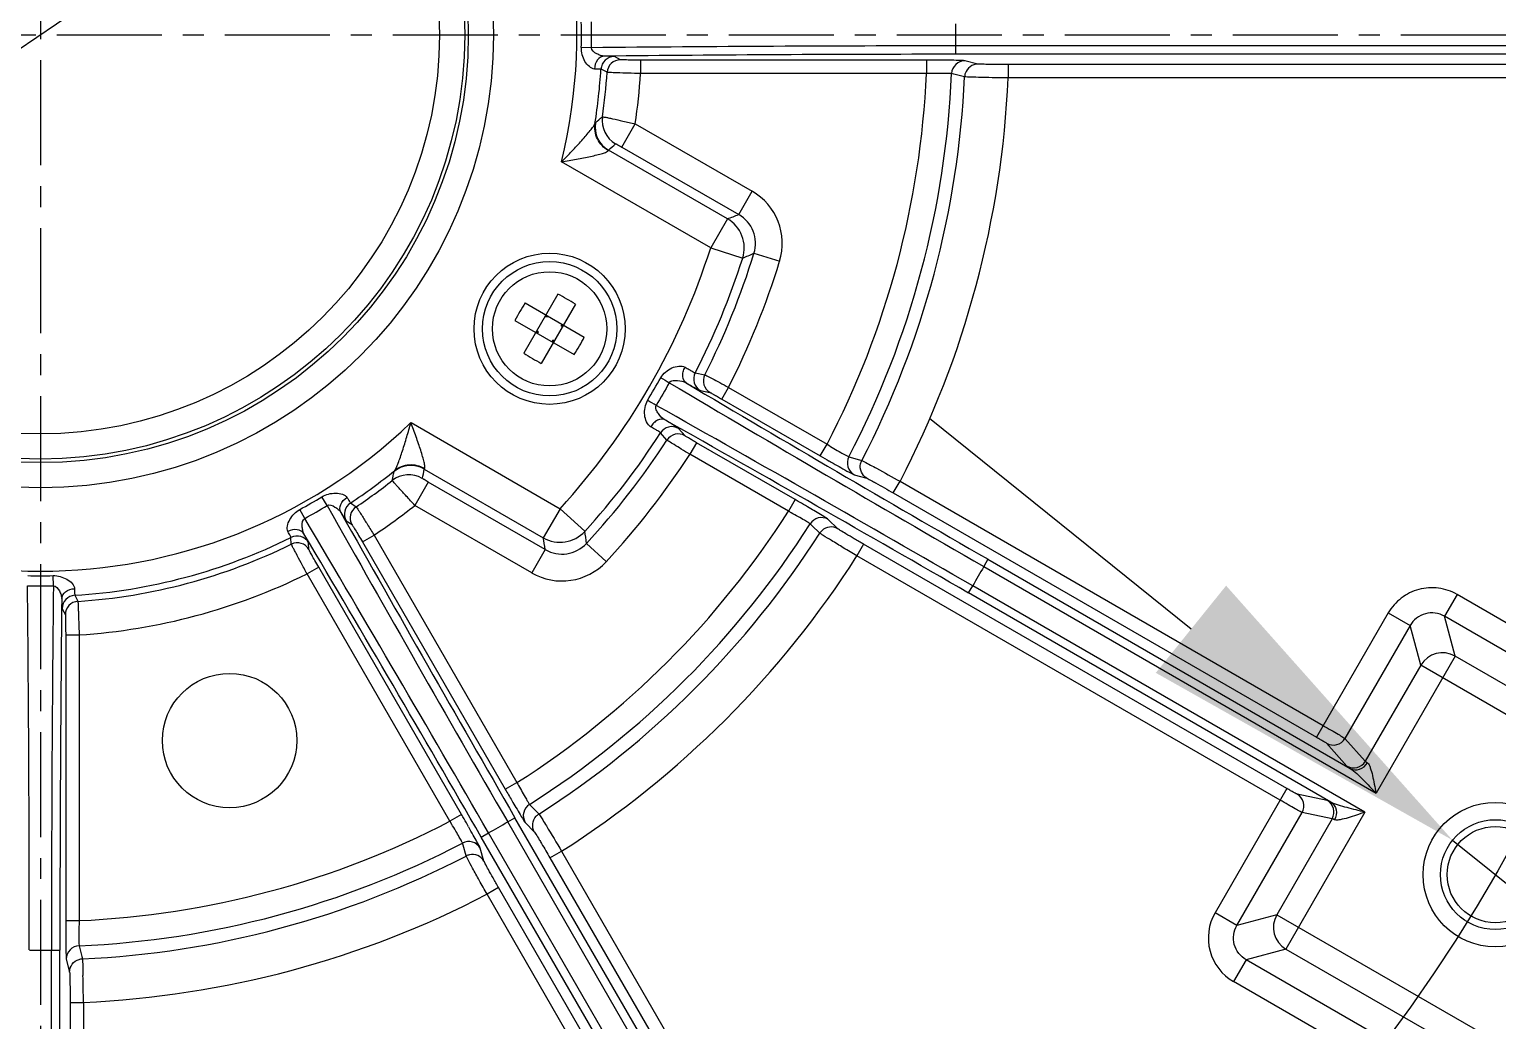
# Model space of a CAD drawing. Header units: millimetres. Extents: x -6 to 705, y -10 to 538.
# Drawn here: x 506.8 to 524.28, y 408.85 to 420.65 of the extents above; entities that cross this region are included whole.
import ezdxf

# ---------------------------------------------------------------- set-up
doc = ezdxf.new("R2010")
doc.units = ezdxf.units.MM
doc.linetypes.add('CENTER', pattern=[2, 1.25, -0.25, 0.25, -0.25])
doc.layers.add('02___PRT_ALL_AXES', color=7, linetype='Continuous')
doc.layers.add('3_ALL_AXES', color=7, linetype='Continuous')
doc.layers.add('\\M+5D6D0\\M+5D0C4\\M+5CFDF\\M+5B2E3', color=7, linetype='CENTER', lineweight=25)
doc.layers.add('\\M+5D7DC\\M+5C4DA\\M+5BFF2\\M+5CFDF', color=7, linetype='Continuous', lineweight=50)

msp = doc.modelspace()

# ---------------------------------------------------------------- linework, layer by layer
at = {"color": 0, "linetype": 'Continuous', "lineweight": -3}
for p, q in [((513.49, 420.431), (513.37, 420.433)), ((527.952, 420.453), (517.828, 420.453)), ((517.828, 420.353), (517.828, 420.453)), ((513.836, 420.288), (513.763, 420.325)), ((517.478, 420.284), (514.076, 420.284)), ((514.076, 420.284), (514.076, 420.124)), ((517.478, 420.284), (517.478, 420.124)), ((527.689, 420.353), (517.828, 420.353)), ((518.092, 420.237), (517.937, 420.276)), ((527.271, 420.232), (518.451, 420.232)), ((518.451, 420.232), (518.451, 420.072)), ((513.676, 420.139), (513.604, 420.175)), ((517.478, 420.124), (514.076, 420.124)), ((517.804, 420.117), (517.778, 420.123)), ((517.933, 420.085), (517.804, 420.117)), ((527.271, 420.072), (518.451, 420.072)), ((513.533, 419.53), (513.537, 419.538)), ((513.852, 419.249), (514.012, 419.525)), ((514.012, 419.525), (515.403, 418.722)), ((513.691, 419.207), (513.693, 419.212)), ((515.11, 418.394), (513.693, 419.212)), ((513.852, 419.249), (515.243, 418.446)), ((514.91, 418.048), (513.135, 419.073)), ((515.243, 418.446), (515.403, 418.722)), ((515.11, 418.394), (514.91, 418.048)), ((514.91, 418.048), (515.291, 417.927)), ((515.425, 417.983), (515.731, 417.889)), ((513.092, 417.497), (512.685, 416.792)), ((512.7, 417.392), (513.405, 416.985)), ((513.3, 417.377), (512.893, 416.672)), ((512.956, 417.221), (512.949, 417.248)), ((512.58, 417.184), (513.285, 416.777)), ((512.956, 417.221), (512.939, 417.231)), ((512.966, 417.238), (512.956, 417.221)), ((513.139, 417.138), (513.129, 417.121)), ((513.129, 417.121), (513.156, 417.128)), ((513.146, 417.111), (513.129, 417.121)), ((512.856, 417.048), (512.829, 417.04)), ((512.856, 417.048), (512.839, 417.058)), ((512.856, 417.048), (512.846, 417.03)), ((513.029, 416.948), (513.019, 416.93)), ((513.046, 416.938), (513.029, 416.948)), ((513.029, 416.948), (513.036, 416.92)), ((514.726, 416.561), (514.839, 416.537)), ((515.041, 416.248), (515.121, 416.387)), ((515.121, 416.387), (516.295, 415.709)), ((514.788, 416.349), (514.901, 416.326)), ((515.041, 416.248), (516.215, 415.57)), ((511.342, 415.967), (513.118, 414.941)), ((514.604, 415.81), (514.527, 415.897)), ((514.389, 415.759), (514.313, 415.845)), ((514.741, 415.728), (514.661, 415.59)), ((515.915, 415.05), (514.741, 415.728)), ((516.215, 415.57), (516.295, 415.709)), ((515.835, 414.912), (514.661, 415.59)), ((516.55, 415.562), (516.555, 415.56)), ((516.555, 415.56), (516.683, 415.523)), ((516.683, 415.523), (516.709, 415.516)), ((511.139, 415.386), (511.144, 415.393)), ((511.5, 415.414), (511.503, 415.418)), ((511.5, 415.414), (512.917, 414.596)), ((516.609, 415.351), (516.617, 415.347)), ((516.617, 415.347), (516.77, 415.304)), ((511.548, 415.258), (511.388, 414.981)), ((512.939, 414.455), (511.548, 415.258)), ((517.084, 415.129), (517.164, 415.268)), ((517.164, 415.268), (522.202, 412.359)), ((510.343, 414.98), (510.281, 415.083)), ((510.621, 415.01), (510.689, 414.965)), ((512.779, 414.178), (511.388, 414.981)), ((515.915, 415.05), (515.835, 414.912)), ((517.084, 415.129), (522.122, 412.221)), ((510.077, 414.826), (510.019, 414.932)), ((513.117, 414.942), (512.917, 414.596)), ((513.412, 414.673), (513.117, 414.942)), ((516.309, 414.814), (516.3, 414.821)), ((516.423, 414.703), (516.309, 414.814)), ((510.571, 414.796), (510.64, 414.752)), ((510.763, 414.546), (510.902, 414.626)), ((510.902, 414.626), (512.603, 411.68)), ((516.113, 414.743), (516.094, 414.761)), ((516.209, 414.65), (516.113, 414.743)), ((509.917, 414.519), (509.913, 414.6)), ((510.126, 414.456), (510.122, 414.537)), ((510.763, 414.546), (512.464, 411.6)), ((512.939, 414.455), (512.779, 414.178)), ((513.431, 414.529), (513.664, 414.311)), ((516.731, 414.518), (516.651, 414.38)), ((521.769, 411.61), (516.731, 414.518)), ((521.69, 411.471), (516.651, 414.38)), ((518.211, 414.339), (518.161, 414.252)), ((518.211, 414.339), (522.524, 411.849)), ((507.084, 414.025), (507.081, 414.145)), ((510.243, 414.246), (510.104, 414.166)), ((511.806, 411.219), (510.104, 414.166)), ((511.944, 411.299), (510.243, 414.246)), ((518.161, 414.252), (522.831, 411.556)), ((517.979, 413.938), (518.029, 414.024)), ((522.293, 411.447), (517.979, 413.938)), ((522.699, 411.328), (518.029, 414.024)), ((507.189, 413.751), (507.227, 413.679)), ((507.34, 413.911), (507.376, 413.839)), ((523.796, 413.92), (523.646, 413.661)), ((525.731, 412.803), (523.796, 413.92)), ((522.977, 413.701), (522.122, 412.221)), ((522.977, 413.701), (523.236, 413.551)), ((525.581, 412.544), (523.645, 413.661)), ((523.773, 413.187), (523.645, 413.661)), ((507.231, 413.439), (507.391, 413.439)), ((507.231, 413.439), (507.231, 410.036)), ((507.391, 413.44), (507.391, 410.036)), ((523.236, 413.551), (522.461, 412.207)), ((523.363, 413.077), (523.236, 413.551)), ((523.363, 413.077), (522.703, 411.934)), ((523.773, 413.187), (522.831, 411.556)), ((525.933, 411.594), (523.363, 413.077)), ((525.68, 412.086), (523.773, 413.187)), ((522.461, 412.207), (522.703, 411.934)), ((522.242, 412.149), (522.485, 411.875)), ((512.464, 411.6), (512.603, 411.68)), ((512.603, 411.68), (512.612, 411.663)), ((521.769, 411.61), (520.915, 410.129)), ((522.25, 411.468), (521.892, 411.542)), ((512.75, 411.425), (512.753, 411.421)), ((512.753, 411.421), (512.846, 411.325)), ((512.846, 411.325), (512.864, 411.306)), ((521.174, 409.979), (521.95, 411.323)), ((522.699, 411.328), (521.758, 409.697)), ((522.308, 411.25), (521.95, 411.323)), ((511.944, 411.299), (511.806, 411.219)), ((512.493, 411.212), (512.58, 411.262)), ((517.555, 402.445), (512.493, 411.212)), ((517.51, 402.723), (512.58, 411.262)), ((512.695, 411.212), (512.7, 411.206)), ((512.7, 411.206), (512.812, 411.091)), ((522.308, 411.25), (521.648, 410.106)), ((511.962, 410.934), (511.955, 410.96)), ((512.179, 411.03), (512.265, 411.08)), ((517.109, 402.491), (512.179, 411.03)), ((517.327, 402.313), (512.265, 411.08)), ((511.999, 410.806), (511.962, 410.934)), ((512.211, 410.744), (512.167, 410.898)), ((512.996, 410.783), (513.135, 410.863)), ((512.996, 410.783), (517.406, 403.145)), ((513.135, 410.863), (517.545, 403.225)), ((512.385, 410.43), (512.247, 410.35)), ((516.795, 402.792), (512.385, 410.43)), ((516.657, 402.712), (512.247, 410.35)), ((521.174, 409.979), (520.915, 410.129)), ((521.648, 410.106), (521.174, 409.979)), ((521.648, 410.106), (524.218, 408.623)), ((507.231, 410.036), (507.391, 410.036)), ((507.39, 409.742), (507.391, 409.737)), ((507.391, 409.737), (507.424, 409.608)), ((507.062, 409.686), (507.162, 409.686)), ((507.062, 399.562), (507.062, 409.686)), ((507.162, 399.826), (507.162, 409.686)), ((507.237, 409.585), (507.238, 409.577)), ((507.238, 409.577), (507.277, 409.422)), ((507.424, 409.608), (507.43, 409.582)), ((521.284, 409.57), (521.134, 409.311)), ((521.758, 409.697), (521.284, 409.57)), ((523.219, 408.453), (521.284, 409.57)), ((521.758, 409.697), (523.666, 408.596)), ((523.069, 408.193), (521.134, 409.311)), ((507.283, 409.063), (507.443, 409.063)), ((507.283, 409.063), (507.283, 400.244)), ((507.443, 409.063), (507.443, 400.244))]:
    msp.add_line(p, q, dxfattribs=at)
for centre, radius in [((506.93, 420.584), 5.394), ((506.93, 420.584), 5.094), ((506.93, 420.584), 5.051), ((506.93, 420.584), 4.751), ((512.992, 417.084), 0.8), ((512.992, 417.084), 0.68), ((524.251, 410.584), 0.86), ((524.251, 410.584), 0.654), ((524.251, 410.584), 0.573)]:
    msp.add_circle(centre, radius, dxfattribs=at)
for centre, radius, start, end in [((506.93, 420.584), 6.386, 346.3071, 73.6929), ((506.93, 420.584), 6.441, 358.6569, 1.3431), ((506.93, 420.584), 6.562, 358.6569, 1.3431), ((506.93, 420.584), 10.899, 359.3075, 0.6925), ((517.709, 17.59), 402.863, 89.98302, 90.60003), ((513.763, 420.165), 0.16, 90.0357, 176.4825), ((517.77, 37.966), 382.387, 89.99127, 90.61825), ((513.836, 420.128), 0.16, 90.0357, 176.2115), ((517.478, 394.19), 26.094, 89.8713, 90.0004), ((517.481, 395.313), 24.971, 89.7423, 89.8721), ((517.938, 420.117), 0.16, 90.1271, 177.5755), ((506.93, 420.584), 6.686, 350.9312, 356.4905), ((506.93, 420.584), 6.761, 351.7147, 356.2192), ((506.93, 420.584), 7.16, 351.4949, 356.3136), ((506.93, 420.584), 10.558, 332.4991, 357.5009), ((506.93, 420.584), 10.857, 332.4338, 357.5662), ((506.93, 420.584), 11.014, 332.6002, 357.3999), ((506.93, 420.584), 11.533, 332.5482, 357.4518), ((517.724, 409.533), 10.594, 91.1218, 91.3276), ((513.853, 419.489), 0.32, 171.1017, 239.9658), ((506.42, 427.892), 10.974, 310.4305, 311.0045), ((513.937, 419.565), 0.32, 171.8116, 239.9673), ((506.017, 427.813), 11.528, 311.7473, 312.3088), ((515.043, 418.1), 0.719, 342.9557, 60.0167), ((505.36, 443.552), 26.982, 291.1837, 291.487), ((515.045, 418.1), 0.398, 342.8277, 60.1447), ((506.93, 420.584), 8.373, 317.6362, 342.3663), ((506.93, 420.584), 8.884, 332.901, 342.9724), ((504.045, 445.085), 29.394, 292.4931, 292.7766), ((506.93, 420.584), 8.773, 332.6988, 342.3659), ((506.93, 420.584), 9.204, 332.8671, 342.9724), ((511.528, 414.548), 3.338, 57.94, 62.06), ((515.526, 415.622), 3.335, 149.9986, 152.0608), ((515.526, 415.622), 3.335, 147.9392, 150.0014), ((510.459, 418.547), 3.335, 329.9986, 332.0608), ((514.457, 419.621), 3.338, 237.94, 242.06), ((510.459, 418.547), 3.335, 327.9392, 330.0014), ((514.868, 416.487), 0.16, 152.7029, 239.9226), ((463.446, 445.692), 58.649, 329.84623, 330.15097), ((550.924, 395.182), 42.246, 149.7864, 150.2086), ((533.173, 448.836), 37.432, 239.7489, 239.9288), ((694.598, 720.291), 353.255, 239.33228, 240.03578), ((692.615, 716.884), 349.213, 239.35554, 240.0385), ((514.982, 416.464), 0.16, 152.9047, 239.9228), ((495.865, 384.225), 36.865, 60.0645, 60.2472), ((322.818, 75.941), 390.394, 59.99759, 60.63417), ((506.93, 420.584), 6.386, 226.3071, 313.6929), ((514.447, 415.759), 0.16, 60.0773, 147.297), ((326.552, 82.491), 382.755, 59.9914, 60.61451), ((506.93, 420.584), 8.773, 317.6341, 327.3012), ((506.93, 420.584), 8.884, 317.0276, 327.099), ((514.524, 415.672), 0.16, 60.0772, 147.0953), ((506.93, 420.584), 9.204, 317.0276, 327.1329), ((528.953, 437.631), 25.474, 239.9976, 240.273), ((516.697, 415.486), 0.16, 152.4244, 239.8727), ((506.93, 420.584), 6.686, 303.5095, 309.0688), ((500.347, 417.372), 10.974, 348.9956, 349.5695), ((511.317, 415.026), 0.32, 60.0327, 128.1882), ((511.341, 415.137), 0.32, 60.0457, 128.9252), ((500.214, 417.761), 11.528, 347.6912, 348.2527), ((506.93, 420.584), 6.761, 303.7808, 308.2854), ((506.93, 420.584), 6.441, 298.6569, 301.3431), ((506.93, 420.584), 6.562, 298.6569, 301.3431), ((861.318, 612.744), 402.857, 209.39996, 210.01697), ((510.71, 414.876), 0.16, 123.5175, 209.9642), ((506.93, 420.584), 7.16, 303.6864, 308.5051), ((502.868, 392.452), 26.094, 59.8713, 60.0004), ((504.219, 394.774), 23.407, 59.6045, 59.8776), ((163.316, 209.752), 402.863, 29.98302, 30.60003), ((843.718, 602.512), 382.399, 209.38177, 210.00872), ((510.778, 414.832), 0.16, 123.7884, 209.9643), ((506.93, 420.584), 10.558, 302.4991, 327.5009), ((510.752, 405.617), 10.594, 61.1218, 61.3276), ((516.229, 414.676), 0.16, 60.1271, 147.5755), ((180.993, 219.887), 382.387, 29.99127, 30.61825), ((506.93, 420.584), 10.857, 302.4338, 327.5662), ((506.93, 420.584), 11.014, 302.6002, 327.3999), ((513.117, 414.943), 0.401, 240.131, 317.5031), ((484.27, 410.833), 29.394, 7.2234, 7.5069), ((506.93, 420.584), 6.686, 273.5095, 296.4905), ((506.93, 420.584), 6.761, 273.7808, 296.2193), ((509.984, 414.457), 0.16, 30.0357, 116.4825), ((509.988, 414.376), 0.16, 30.0357, 116.2115), ((486.254, 410.461), 26.982, 8.513, 8.8163), ((513.139, 414.799), 0.398, 239.8553, 317.1723), ((513.138, 414.8), 0.719, 239.9834, 317.0442), ((506.93, 420.584), 11.533, 302.5482, 327.4518), ((506.93, 420.584), 6.441, 268.6569, 271.3431), ((506.93, 420.584), 7.16, 273.6869, 296.3136), ((529.737, 407.416), 13.444, 149.4374, 150.5602), ((103.935, 409.806), 402.863, 359.98302, 0.60003), ((506.93, 420.584), 6.562, 268.6569, 271.3431), ((909.919, 409.806), 402.857, 179.39996, 180.01697), ((889.561, 409.744), 382.399, 179.38177, 180.00872), ((507.349, 413.751), 0.16, 93.5175, 179.9642), ((507.387, 413.679), 0.16, 93.7884, 179.9643), ((523.623, 412.926), 0.3, 60.1715, 149.8285), ((522.322, 412.287), 0.16, 240.0804, 329.9895), ((522.565, 412.014), 0.16, 240.0803, 329.9895), ((534.452, 424.294), 25.389, 209.9984, 210.35), ((521.812, 411.403), 0.16, 330.0105, 59.9196), ((512.839, 411.286), 0.16, 122.4244, 209.8727), ((522.17, 411.33), 0.16, 330.0105, 59.9196), ((506.93, 420.584), 10.558, 272.4991, 297.5009), ((502.756, 405.711), 10.594, 31.1218, 31.3276), ((489.346, 398.252), 26.094, 29.8713, 30.0004), ((491.677, 399.588), 23.407, 29.6045, 29.8776), ((506.93, 420.584), 10.899, 299.3075, 300.6925), ((506.93, 420.584), 10.857, 272.4338, 297.5662), ((512.029, 410.818), 0.16, 30.1271, 117.5755), ((506.93, 420.584), 11.014, 272.6002, 297.3999), ((506.93, 420.584), 11.533, 272.5482, 297.4518), ((521.433, 409.829), 0.599, 149.9714, 240.0285), ((521.909, 409.957), 0.3, 150.1715, 239.8285), ((532.095, 410.035), 24.864, 179.9969, 180.4343), ((507.398, 409.577), 0.16, 92.4244, 179.8727), ((506.93, 420.584), 10.899, 269.3075, 270.6925), ((475.643, 408.649), 31.802, 0.7465, 1.3185)]:
    msp.add_arc(centre, radius, start, end, dxfattribs=at)
for points, knots in [([(513.526, 420.178), (513.504, 420.178), (513.457, 420.207), (513.41, 420.268), (513.376, 420.347), (513.369, 420.405), (513.37, 420.433)], [0, 0, 0, 0, 0.209391, 0.464032, 0.730829, 1, 1, 1, 1]), ([(513.644, 420.33), (513.629, 420.331), (513.597, 420.339), (513.541, 420.362), (513.488, 420.399), (513.49, 420.431)], [0, 0, 0, 0, 0.240755, 0.500551, 1, 1, 1, 1]), ([(513.644, 420.33), (513.613, 420.33), (513.546, 420.287), (513.528, 420.216), (513.526, 420.178)], [0, 0, 0, 0, 0.449146, 1, 1, 1, 1]), ([(513.763, 420.325), (513.76, 420.327), (513.749, 420.326), (513.726, 420.329), (513.689, 420.329), (513.66, 420.33), (513.644, 420.33)], [0, 0, 0, 0, 0.083007, 0.281722, 0.590589, 1, 1, 1, 1]), ([(514.076, 420.284), (514.046, 420.284), (513.99, 420.284), (513.925, 420.285), (513.881, 420.286), (513.859, 420.286), (513.845, 420.287), (513.837, 420.287), (513.836, 420.288)], [0, 0, 0, 0, 0.374239, 0.694467, 0.819198, 0.913821, 0.974824, 1, 1, 1, 1]), ([(517.937, 420.276), (517.927, 420.279), (517.891, 420.278), (517.821, 420.282), (517.717, 420.283), (517.637, 420.283), (517.594, 420.284)], [0, 0, 0, 0, 0.09303, 0.305889, 0.61828, 1, 1, 1, 1]), ([(518.092, 420.237), (518.059, 420.237), (517.991, 420.215), (517.95, 420.156), (517.94, 420.125)], [0, 0, 0, 0, 0.499438, 1, 1, 1, 1]), ([(518.451, 420.232), (518.407, 420.232), (518.326, 420.232), (518.217, 420.233), (518.145, 420.234), (518.107, 420.236), (518.096, 420.237), (518.092, 420.237)], [0, 0, 0, 0, 0.367048, 0.683244, 0.904563, 0.969291, 1, 1, 1, 1]), ([(513.604, 420.175), (513.602, 420.176), (513.594, 420.176), (513.579, 420.178), (513.555, 420.177), (513.537, 420.178), (513.526, 420.178)], [0, 0, 0, 0, 0.083272, 0.281857, 0.590631, 1, 1, 1, 1]), ([(514.076, 420.124), (514.026, 420.125), (513.933, 420.128), (513.824, 420.131), (513.752, 420.134), (513.715, 420.136), (513.691, 420.138), (513.679, 420.138), (513.676, 420.139)], [0, 0, 0, 0, 0.374364, 0.69458, 0.819275, 0.913875, 0.974867, 1, 1, 1, 1]), ([(517.778, 420.123), (517.775, 420.124), (517.767, 420.125), (517.74, 420.126), (517.688, 420.126), (517.609, 420.126), (517.549, 420.125), (517.516, 420.125)], [0, 0, 0, 0, 0.030645, 0.093892, 0.310463, 0.624742, 1, 1, 1, 1]), ([(518.451, 420.072), (518.388, 420.072), (518.27, 420.074), (518.113, 420.078), (518.009, 420.08), (517.955, 420.083), (517.938, 420.084), (517.933, 420.085)], [0, 0, 0, 0, 0.367101, 0.6833, 0.904605, 0.969329, 1, 1, 1, 1]), ([(513.135, 419.073), (513.176, 419.115), (513.257, 419.2), (513.355, 419.305), (513.427, 419.386), (513.474, 419.441), (513.51, 419.488), (513.529, 419.517), (513.533, 419.53)], [0, 0, 0, 0, 0.292318, 0.575554, 0.708594, 0.83024, 0.931988, 1, 1, 1, 1]), ([(513.691, 419.207), (513.636, 419.238), (513.543, 419.335), (513.523, 419.469), (513.533, 419.53)], [0, 0, 0, 0, 0.502101, 1, 1, 1, 1]), ([(513.62, 419.61), (513.624, 419.61), (513.635, 419.607), (513.658, 419.604), (513.695, 419.596), (513.766, 419.581), (513.872, 419.557), (513.963, 419.537), (514.012, 419.525)], [0, 0, 0, 0, 0.024961, 0.085727, 0.180101, 0.304634, 0.624866, 1, 1, 1, 1]), ([(513.135, 419.073), (513.194, 419.082), (513.281, 419.098), (513.396, 419.12), (513.477, 419.136), (513.552, 419.154), (513.616, 419.171), (513.66, 419.185), (513.683, 419.197), (513.69, 419.204), (513.691, 419.207)], [0, 0, 0, 0, 0.310852, 0.462372, 0.608128, 0.744006, 0.862971, 0.953024, 0.982322, 1, 1, 1, 1]), ([(513.777, 419.287), (513.777, 419.288), (513.78, 419.286), (513.785, 419.285), (513.792, 419.281), (513.806, 419.274), (513.826, 419.263), (513.843, 419.254), (513.852, 419.249)], [0, 0, 0, 0, 0.024932, 0.087228, 0.184485, 0.31183, 0.632516, 1, 1, 1, 1]), ([(515.291, 417.927), (515.318, 418.011), (515.312, 418.204), (515.186, 418.349), (515.11, 418.394)], [0, 0, 0, 0, 0.500007, 1, 1, 1, 1]), ([(514.315, 416.501), (514.345, 416.552), (514.418, 416.613), (514.526, 416.644), (514.583, 416.638), (514.604, 416.626)], [0, 0, 0, 0, 0.524376, 0.77828, 1, 1, 1, 1]), ([(514.617, 416.439), (514.593, 416.454), (514.572, 416.506), (514.581, 416.572), (514.595, 416.608), (514.604, 416.626)], [0, 0, 0, 0, 0.427029, 0.701573, 1, 1, 1, 1]), ([(514.604, 416.626), (514.62, 416.617), (514.649, 416.601), (514.685, 416.58), (514.71, 416.568), (514.722, 416.561), (514.726, 416.561)], [0, 0, 0, 0, 0.40057, 0.708577, 0.910809, 1, 1, 1, 1]), ([(514.417, 416.442), (514.425, 416.457), (514.464, 416.471), (514.532, 416.468), (514.587, 416.457), (514.617, 416.439)], [0, 0, 0, 0, 0.246329, 0.499204, 1, 1, 1, 1]), ([(514.617, 416.439), (514.64, 416.427), (514.68, 416.405), (514.731, 416.376), (514.765, 416.36), (514.782, 416.35), (514.788, 416.349)], [0, 0, 0, 0, 0.40055, 0.708553, 0.910913, 1, 1, 1, 1]), ([(514.839, 416.537), (514.848, 416.534), (514.877, 416.517), (514.937, 416.487), (515.022, 416.441), (515.086, 416.406), (515.121, 416.387)], [0, 0, 0, 0, 0.090432, 0.310285, 0.628447, 1, 1, 1, 1]), ([(514.195, 415.918), (514.174, 415.93), (514.141, 415.977), (514.113, 416.086), (514.129, 416.18), (514.159, 416.231)], [0, 0, 0, 0, 0.221001, 0.474832, 1, 1, 1, 1]), ([(514.901, 416.326), (514.906, 416.325), (514.92, 416.316), (514.95, 416.301), (514.992, 416.276), (515.024, 416.258), (515.041, 416.248)], [0, 0, 0, 0, 0.090444, 0.310332, 0.628513, 1, 1, 1, 1]), ([(514.364, 416), (514.333, 416.018), (514.296, 416.059), (514.259, 416.117), (514.252, 416.157), (514.261, 416.172)], [0, 0, 0, 0, 0.499386, 0.751848, 1, 1, 1, 1]), ([(511.144, 415.393), (511.154, 415.403), (511.17, 415.435), (511.192, 415.489), (511.216, 415.557), (511.251, 415.661), (511.293, 415.798), (511.325, 415.91), (511.342, 415.967)], [0, 0, 0, 0, 0.068039, 0.169833, 0.291507, 0.42455, 0.707745, 1, 1, 1, 1]), ([(511.503, 415.418), (511.506, 415.421), (511.508, 415.43), (511.507, 415.456), (511.497, 415.501), (511.48, 415.565), (511.458, 415.639), (511.431, 415.717), (511.393, 415.828), (511.363, 415.911), (511.342, 415.967)], [0, 0, 0, 0, 0.017685, 0.047008, 0.137121, 0.256128, 0.39202, 0.537759, 0.68924, 1, 1, 1, 1]), ([(514.364, 416), (514.339, 416.014), (514.283, 416.006), (514.231, 415.965), (514.206, 415.935), (514.195, 415.918)], [0, 0, 0, 0, 0.427038, 0.701582, 1, 1, 1, 1]), ([(514.313, 415.845), (514.31, 415.849), (514.298, 415.855), (514.276, 415.871), (514.239, 415.892), (514.211, 415.909), (514.195, 415.918)], [0, 0, 0, 0, 0.089341, 0.291814, 0.599509, 1, 1, 1, 1]), ([(514.527, 415.897), (514.523, 415.902), (514.507, 415.911), (514.475, 415.933), (514.425, 415.963), (514.386, 415.987), (514.364, 416)], [0, 0, 0, 0, 0.089202, 0.291731, 0.59948, 1, 1, 1, 1]), ([(514.661, 415.59), (514.627, 415.61), (514.565, 415.649), (514.482, 415.699), (514.426, 415.736), (514.397, 415.752), (514.389, 415.759)], [0, 0, 0, 0, 0.370545, 0.6887, 0.909124, 1, 1, 1, 1]), ([(514.741, 415.728), (514.724, 415.738), (514.692, 415.757), (514.65, 415.781), (514.622, 415.799), (514.607, 415.807), (514.604, 415.81)], [0, 0, 0, 0, 0.370464, 0.688634, 0.909069, 1, 1, 1, 1]), ([(516.295, 415.709), (516.349, 415.676), (516.423, 415.632), (516.508, 415.584), (516.539, 415.567), (516.55, 415.562)], [0, 0, 0, 0, 0.645536, 0.873632, 1, 1, 1, 1]), ([(516.322, 415.51), (516.383, 415.474), (516.479, 415.421), (516.574, 415.367), (516.609, 415.351)], [0, 0, 0, 0, 0.650993, 1, 1, 1, 1]), ([(516.709, 415.516), (516.72, 415.512), (516.753, 415.492), (516.788, 415.475), (516.812, 415.462)], [0, 0, 0, 0, 0.304329, 1, 1, 1, 1]), ([(511.503, 415.418), (511.449, 415.45), (511.318, 415.482), (511.193, 415.433), (511.144, 415.393)], [0, 0, 0, 0, 0.502103, 1, 1, 1, 1]), ([(516.77, 415.304), (516.741, 415.32), (516.693, 415.374), (516.687, 415.445), (516.695, 415.478)], [0, 0, 0, 0, 0.499438, 1, 1, 1, 1]), ([(516.812, 415.462), (516.836, 415.449), (516.954, 415.385), (517.071, 415.32), (517.164, 415.268)], [0, 0, 0, 0, 0.203889, 1, 1, 1, 1]), ([(511.388, 414.981), (511.354, 415.018), (511.291, 415.086), (511.217, 415.166), (511.169, 415.22), (511.144, 415.248), (511.129, 415.266), (511.12, 415.275), (511.119, 415.278)], [0, 0, 0, 0, 0.374174, 0.694457, 0.819262, 0.913967, 0.974913, 1, 1, 1, 1]), ([(511.548, 415.258), (511.539, 415.263), (511.522, 415.273), (511.503, 415.285), (511.49, 415.293), (511.483, 415.298), (511.479, 415.301), (511.477, 415.303), (511.477, 415.303)], [0, 0, 0, 0, 0.366547, 0.687101, 0.81468, 0.912307, 0.974844, 1, 1, 1, 1]), ([(516.77, 415.304), (516.776, 415.302), (516.793, 415.292), (516.81, 415.284), (516.822, 415.277)], [0, 0, 0, 0, 0.309619, 1, 1, 1, 1]), ([(516.822, 415.277), (516.839, 415.268), (516.927, 415.22), (517.014, 415.17), (517.084, 415.129)], [0, 0, 0, 0, 0.191269, 1, 1, 1, 1]), ([(510.281, 415.083), (510.329, 415.113), (510.416, 415.134), (510.521, 415.121), (510.569, 415.095), (510.58, 415.076)], [0, 0, 0, 0, 0.532573, 0.788737, 1, 1, 1, 1]), ([(510.343, 414.98), (510.37, 414.998), (510.428, 414.97), (510.476, 414.934), (510.499, 414.91), (510.507, 414.897)], [0, 0, 0, 0, 0.497484, 0.757813, 1, 1, 1, 1]), ([(510.507, 414.897), (510.492, 414.924), (510.496, 415.004), (510.548, 415.055), (510.58, 415.076)], [0, 0, 0, 0, 0.449141, 1, 1, 1, 1]), ([(510.58, 415.076), (510.586, 415.066), (510.595, 415.05), (510.607, 415.03), (510.616, 415.018), (510.619, 415.01), (510.621, 415.01)], [0, 0, 0, 0, 0.409153, 0.717873, 0.916635, 1, 1, 1, 1]), ([(509.876, 414.669), (509.865, 414.688), (509.866, 414.743), (509.897, 414.814), (509.947, 414.884), (509.994, 414.918), (510.019, 414.932)], [0, 0, 0, 0, 0.209391, 0.464032, 0.730829, 1, 1, 1, 1]), ([(510.067, 414.643), (510.06, 414.656), (510.051, 414.688), (510.043, 414.748), (510.049, 414.812), (510.077, 414.826)], [0, 0, 0, 0, 0.240755, 0.500551, 1, 1, 1, 1]), ([(510.507, 414.897), (510.516, 414.883), (510.531, 414.859), (510.549, 414.827), (510.563, 414.808), (510.568, 414.798), (510.571, 414.796)], [0, 0, 0, 0, 0.409185, 0.718006, 0.916901, 1, 1, 1, 1]), ([(510.689, 414.965), (510.692, 414.963), (510.697, 414.953), (510.711, 414.933), (510.731, 414.902), (510.769, 414.841), (510.827, 414.748), (510.876, 414.669), (510.902, 414.626)], [0, 0, 0, 0, 0.024993, 0.085727, 0.180041, 0.304528, 0.624737, 1, 1, 1, 1]), ([(516.094, 414.761), (516.092, 414.763), (516.085, 414.768), (516.063, 414.783), (516.018, 414.809), (515.95, 414.848), (515.897, 414.878), (515.868, 414.893)], [0, 0, 0, 0, 0.030645, 0.093892, 0.310463, 0.624742, 1, 1, 1, 1]), ([(516.3, 414.821), (516.272, 414.839), (516.193, 414.887), (516.114, 414.934), (516.062, 414.964)], [0, 0, 0, 0, 0.357554, 1, 1, 1, 1]), ([(510.067, 414.643), (510.051, 414.67), (509.98, 414.706), (509.91, 414.687), (509.876, 414.669)], [0, 0, 0, 0, 0.449146, 1, 1, 1, 1]), ([(509.913, 414.6), (509.913, 414.602), (509.908, 414.609), (509.903, 414.623), (509.89, 414.644), (509.881, 414.66), (509.876, 414.669)], [0, 0, 0, 0, 0.083272, 0.281857, 0.590631, 1, 1, 1, 1]), ([(510.122, 414.537), (510.122, 414.54), (510.116, 414.55), (510.107, 414.572), (510.089, 414.604), (510.075, 414.629), (510.067, 414.643)], [0, 0, 0, 0, 0.083007, 0.281722, 0.590589, 1, 1, 1, 1]), ([(510.64, 414.752), (510.641, 414.751), (510.645, 414.745), (510.653, 414.733), (510.664, 414.714), (510.687, 414.677), (510.72, 414.62), (510.748, 414.572), (510.763, 414.546)], [0, 0, 0, 0, 0.025027, 0.085764, 0.180107, 0.304633, 0.624869, 1, 1, 1, 1]), ([(516.651, 414.38), (516.597, 414.412), (516.496, 414.473), (516.362, 414.554), (516.273, 414.608), (516.227, 414.638), (516.213, 414.647), (516.209, 414.65)], [0, 0, 0, 0, 0.367101, 0.6833, 0.904605, 0.969329, 1, 1, 1, 1]), ([(516.423, 414.703), (516.395, 414.72), (516.324, 414.735), (516.259, 414.704), (516.235, 414.681)], [0, 0, 0, 0, 0.499438, 1, 1, 1, 1]), ([(516.731, 414.518), (516.693, 414.54), (516.623, 414.581), (516.53, 414.637), (516.467, 414.674), (516.436, 414.694), (516.426, 414.7), (516.423, 414.703)], [0, 0, 0, 0, 0.367048, 0.683244, 0.904563, 0.969291, 1, 1, 1, 1]), ([(510.104, 414.166), (510.08, 414.21), (510.037, 414.291), (509.985, 414.388), (509.952, 414.451), (509.934, 414.484), (509.924, 414.506), (509.918, 414.516), (509.917, 414.519)], [0, 0, 0, 0, 0.374408, 0.694649, 0.819343, 0.913932, 0.974897, 1, 1, 1, 1]), ([(510.243, 414.246), (510.228, 414.272), (510.2, 414.32), (510.168, 414.377), (510.147, 414.415), (510.136, 414.435), (510.13, 414.448), (510.126, 414.454), (510.126, 414.456)], [0, 0, 0, 0, 0.374239, 0.694467, 0.819198, 0.913821, 0.974824, 1, 1, 1, 1]), ([(507.081, 414.145), (507.138, 414.146), (507.224, 414.121), (507.308, 414.058), (507.337, 414.011), (507.337, 413.989)], [0, 0, 0, 0, 0.532573, 0.788737, 1, 1, 1, 1]), ([(507.084, 414.025), (507.116, 414.026), (507.152, 413.974), (507.176, 413.918), (507.184, 413.886), (507.184, 413.871)], [0, 0, 0, 0, 0.497484, 0.757813, 1, 1, 1, 1]), ([(507.184, 413.871), (507.185, 413.902), (507.228, 413.968), (507.299, 413.987), (507.337, 413.989)], [0, 0, 0, 0, 0.449141, 1, 1, 1, 1]), ([(507.337, 413.989), (507.337, 413.978), (507.337, 413.96), (507.337, 413.935), (507.339, 413.921), (507.338, 413.913), (507.34, 413.911)], [0, 0, 0, 0, 0.409153, 0.717873, 0.916635, 1, 1, 1, 1]), ([(523.796, 413.92), (523.728, 413.959), (523.576, 414.011), (523.337, 413.995), (523.122, 413.889), (523.016, 413.769), (522.977, 413.701)], [0, 0, 0, 0, 0.250001, 0.500001, 0.74999, 1, 1, 1, 1]), ([(507.184, 413.871), (507.185, 413.854), (507.185, 413.826), (507.186, 413.789), (507.188, 413.766), (507.188, 413.754), (507.189, 413.751)], [0, 0, 0, 0, 0.409185, 0.718006, 0.916901, 1, 1, 1, 1]), ([(507.376, 413.839), (507.377, 413.835), (507.377, 413.824), (507.379, 413.8), (507.38, 413.763), (507.383, 413.691), (507.387, 413.582), (507.389, 413.49), (507.391, 413.44)], [0, 0, 0, 0, 0.024985, 0.085685, 0.179948, 0.304381, 0.624555, 1, 1, 1, 1]), ([(507.227, 413.679), (507.228, 413.677), (507.227, 413.67), (507.229, 413.656), (507.229, 413.633), (507.23, 413.59), (507.23, 413.525), (507.231, 413.469), (507.231, 413.439)], [0, 0, 0, 0, 0.025027, 0.085764, 0.180107, 0.304633, 0.624869, 1, 1, 1, 1]), ([(523.645, 413.661), (523.579, 413.7), (523.409, 413.724), (523.275, 413.618), (523.236, 413.551)], [0, 0, 0, 0, 0.499987, 1, 1, 1, 1]), ([(522.202, 412.359), (522.234, 412.341), (522.294, 412.306), (522.373, 412.261), (522.426, 412.228), (522.453, 412.213), (522.461, 412.207)], [0, 0, 0, 0, 0.370675, 0.688843, 0.909149, 1, 1, 1, 1]), ([(522.122, 412.221), (522.137, 412.212), (522.165, 412.196), (522.202, 412.175), (522.226, 412.158), (522.239, 412.152), (522.242, 412.149)], [0, 0, 0, 0, 0.370601, 0.688697, 0.908966, 1, 1, 1, 1]), ([(522.485, 411.875), (522.488, 411.871), (522.502, 411.863), (522.515, 411.854), (522.524, 411.849)], [0, 0, 0, 0, 0.305773, 1, 1, 1, 1]), ([(522.524, 411.849), (522.557, 411.83), (522.644, 411.825), (522.708, 411.881), (522.728, 411.916)], [0, 0, 0, 0, 0.480784, 1, 1, 1, 1]), ([(522.524, 411.849), (522.552, 411.832), (522.604, 411.786), (522.705, 411.688), (522.78, 411.609), (522.831, 411.556)], [0, 0, 0, 0, 0.230609, 0.482105, 1, 1, 1, 1]), ([(522.703, 411.934), (522.705, 411.931), (522.714, 411.926), (522.722, 411.919), (522.728, 411.916)], [0, 0, 0, 0, 0.307211, 1, 1, 1, 1]), ([(522.728, 411.916), (522.737, 411.91), (522.75, 411.89), (522.77, 411.839), (522.79, 411.761), (522.811, 411.661), (522.824, 411.591), (522.831, 411.556)], [0, 0, 0, 0, 0.078292, 0.183865, 0.437156, 0.71448, 1, 1, 1, 1]), ([(512.612, 411.663), (512.641, 411.611), (512.68, 411.541), (512.726, 411.462), (512.743, 411.434), (512.75, 411.425)], [0, 0, 0, 0, 0.647482, 0.873729, 1, 1, 1, 1]), ([(521.892, 411.542), (521.888, 411.543), (521.875, 411.551), (521.849, 411.564), (521.812, 411.585), (521.784, 411.601), (521.769, 411.61)], [0, 0, 0, 0, 0.090634, 0.310485, 0.628568, 1, 1, 1, 1]), ([(512.543, 411.465), (512.575, 411.41), (512.626, 411.325), (512.676, 411.241), (512.695, 411.212)], [0, 0, 0, 0, 0.651232, 1, 1, 1, 1]), ([(512.864, 411.306), (512.87, 411.299), (512.884, 411.275), (512.9, 411.251), (512.91, 411.235)], [0, 0, 0, 0, 0.309529, 1, 1, 1, 1]), ([(521.95, 411.323), (521.942, 411.327), (521.915, 411.343), (521.86, 411.373), (521.781, 411.418), (521.722, 411.452), (521.69, 411.471)], [0, 0, 0, 0, 0.090484, 0.310341, 0.628485, 1, 1, 1, 1]), ([(522.293, 411.447), (522.283, 411.452), (522.269, 411.459), (522.255, 411.467), (522.25, 411.468)], [0, 0, 0, 0, 0.694064, 1, 1, 1, 1]), ([(522.293, 411.447), (522.325, 411.428), (522.373, 411.356), (522.357, 411.272), (522.337, 411.237)], [0, 0, 0, 0, 0.480781, 1, 1, 1, 1]), ([(522.699, 411.328), (522.628, 411.345), (522.522, 411.371), (522.387, 411.41), (522.321, 411.431), (522.293, 411.447)], [0, 0, 0, 0, 0.517923, 0.76942, 1, 1, 1, 1]), ([(522.699, 411.328), (522.665, 411.316), (522.599, 411.293), (522.501, 411.261), (522.424, 411.24), (522.37, 411.232), (522.346, 411.233), (522.337, 411.237)], [0, 0, 0, 0, 0.285565, 0.562942, 0.816211, 0.921731, 1, 1, 1, 1]), ([(511.955, 410.96), (511.954, 410.962), (511.95, 410.97), (511.939, 410.994), (511.913, 411.039), (511.873, 411.107), (511.842, 411.159), (511.825, 411.187)], [0, 0, 0, 0, 0.030645, 0.093892, 0.310463, 0.624742, 1, 1, 1, 1]), ([(512.167, 410.898), (512.165, 410.907), (512.15, 410.932), (512.123, 410.984), (512.08, 411.061), (512.047, 411.119), (512.029, 411.151)], [0, 0, 0, 0, 0.092854, 0.302578, 0.613072, 1, 1, 1, 1]), ([(512.812, 411.091), (512.795, 411.12), (512.78, 411.19), (512.811, 411.255), (512.833, 411.28)], [0, 0, 0, 0, 0.499438, 1, 1, 1, 1]), ([(512.91, 411.235), (512.925, 411.211), (513, 411.088), (513.075, 410.964), (513.135, 410.863)], [0, 0, 0, 0, 0.19124, 1, 1, 1, 1]), ([(522.337, 411.237), (522.33, 411.24), (522.321, 411.244), (522.312, 411.25), (522.308, 411.25)], [0, 0, 0, 0, 0.692687, 1, 1, 1, 1]), ([(512.812, 411.091), (512.819, 411.084), (512.836, 411.051), (512.856, 411.022), (512.869, 411)], [0, 0, 0, 0, 0.301239, 1, 1, 1, 1]), ([(512.869, 411), (512.878, 410.985), (512.921, 410.913), (512.963, 410.84), (512.996, 410.783)], [0, 0, 0, 0, 0.215352, 1, 1, 1, 1]), ([(512.247, 410.35), (512.216, 410.406), (512.158, 410.509), (512.083, 410.646), (512.033, 410.738), (512.008, 410.786), (512.001, 410.801), (511.999, 410.806)], [0, 0, 0, 0, 0.367101, 0.6833, 0.904605, 0.969329, 1, 1, 1, 1]), ([(512.211, 410.744), (512.194, 410.773), (512.141, 410.821), (512.069, 410.827), (512.037, 410.82)], [0, 0, 0, 0, 0.499438, 1, 1, 1, 1]), ([(512.385, 410.43), (512.363, 410.468), (512.323, 410.539), (512.27, 410.634), (512.234, 410.697), (512.217, 410.731), (512.212, 410.741), (512.211, 410.744)], [0, 0, 0, 0, 0.367048, 0.683244, 0.904563, 0.969291, 1, 1, 1, 1]), ([(507.391, 410.036), (507.389, 409.973), (507.388, 409.887), (507.389, 409.789), (507.389, 409.754), (507.39, 409.742)], [0, 0, 0, 0, 0.645536, 0.873632, 1, 1, 1, 1]), ([(521.284, 409.57), (521.217, 409.608), (521.111, 409.743), (521.136, 409.913), (521.174, 409.979)], [0, 0, 0, 0, 0.49974, 1, 1, 1, 1]), ([(507.231, 409.847), (507.232, 409.79), (507.233, 409.703), (507.235, 409.616), (507.237, 409.585)], [0, 0, 0, 0, 0.650767, 1, 1, 1, 1]), ([(507.277, 409.422), (507.277, 409.456), (507.299, 409.524), (507.358, 409.565), (507.39, 409.575)], [0, 0, 0, 0, 0.499438, 1, 1, 1, 1]), ([(507.43, 409.582), (507.431, 409.576), (507.432, 409.555), (507.435, 409.488), (507.436, 409.428), (507.437, 409.381)], [0, 0, 0, 0, 0.094921, 0.299911, 1, 1, 1, 1]), ([(507.277, 409.422), (507.279, 409.417), (507.279, 409.397), (507.28, 409.378), (507.28, 409.364)], [0, 0, 0, 0, 0.309619, 1, 1, 1, 1]), ([(507.28, 409.364), (507.281, 409.345), (507.283, 409.245), (507.283, 409.144), (507.283, 409.063)], [0, 0, 0, 0, 0.191269, 1, 1, 1, 1])]:
    msp.add_open_spline(points, degree=3, knots=knots, dxfattribs=at)
for points in [[(517.94, 420.125), (517.936, 420.112), (517.933, 420.098), (517.933, 420.085)], [(516.695, 415.478), (516.698, 415.491), (516.702, 415.504), (516.709, 415.516)], [(516.235, 414.681), (516.225, 414.672), (516.216, 414.662), (516.209, 414.65)], [(512.833, 411.28), (512.842, 411.29), (512.853, 411.298), (512.864, 411.306)], [(512.037, 410.82), (512.024, 410.817), (512.011, 410.812), (511.999, 410.806)], [(507.39, 409.575), (507.403, 409.579), (507.416, 409.581), (507.43, 409.582)]]:
    msp.add_open_spline(points, degree=3, dxfattribs=at)
at = {"layer": '02___PRT_ALL_AXES', "color": 0, "linetype": 'Continuous', "lineweight": -3}
msp.add_circle((509.182, 412.181), 0.8, dxfattribs=at)
at = {"layer": '3_ALL_AXES', "color": 0, "linetype": 'Continuous', "lineweight": -3}
msp.add_circle((512.992, 417.084), 0.9, dxfattribs=at)
at = {"layer": '\\M+5D6D0\\M+5D0C4\\M+5CFDF\\M+5B2E3', "color": 1}
for p, q in [((506.93, 462.282), (506.93, 378.671)), ((465.125, 420.584), (548.736, 420.584))]:
    msp.add_line(p, q, dxfattribs=at)
at = {"layer": '\\M+5D7DC\\M+5C4DA\\M+5BFF2\\M+5CFDF', "lineweight": 25}
for p, q in [((523.484, 431.809), (490.377, 409.36)), ((520.628, 413.506), (517.514, 416.017)), ((523.741, 410.995), (524.76, 410.174))]:
    msp.add_line(p, q, dxfattribs=at)
at = {"layer": '\\M+5D7DC\\M+5C4DA\\M+5BFF2\\M+5CFDF', "color": 0, "lineweight": -3}
msp.add_circle((506.93, 420.584), 20, dxfattribs=at)
at = {"layer": '\\M+5D7DC\\M+5C4DA\\M+5BFF2\\M+5CFDF'}
msp.add_solid([(521.046, 414.025), (520.209, 412.987), (523.741, 410.995)], dxfattribs=at)

doc.saveas('drawing.dxf')
